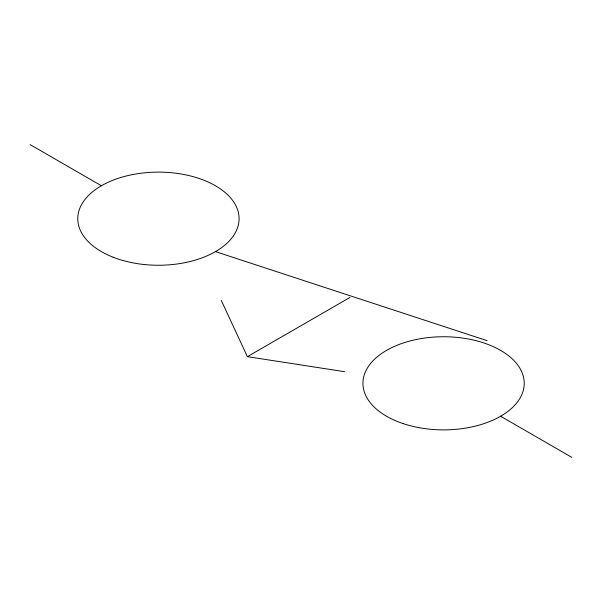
<?xml version="1.0" encoding="UTF-8"?>
<svg xmlns="http://www.w3.org/2000/svg" width="602" height="602" viewBox="0 0 602 602"><rect width="100%" height="100%" fill="white"/><g stroke="black" fill="none" stroke-linecap="round" stroke-linejoin="round"><path stroke-width="0.9" d="M221.288 300.428L247.384 356.655L349.995 297.411M247.384 356.655L344.765 371.72M215.456 251.613L487.101 340.657M30.1 144.6L101.392 185.755M500.608 416.245L571.9 457.4M113.214 257.25A80.653 46.565 0 0 0 238.874 222.003A80.653 46.565 0 0 0 123.177 176.8A80.653 46.565 0 0 0 113.214 257.25M403.25 423.642A80.653 46.565 0 0 0 524.237 383.316A80.653 46.565 0 0 0 403.25 342.989A80.653 46.565 0 0 0 403.25 423.642"/></g></svg>
